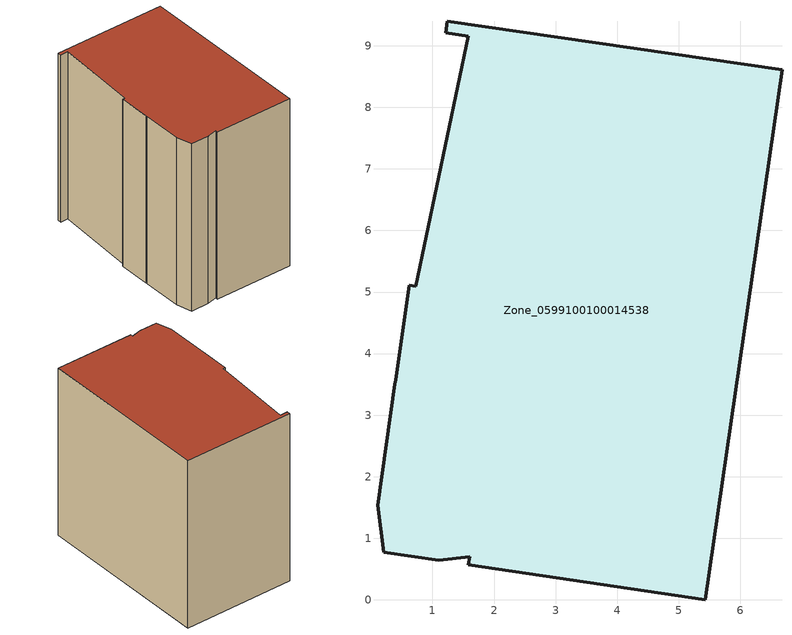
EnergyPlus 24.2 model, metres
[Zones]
Zone_0599100100014538
 floor ground (C_G): 0.73,5.09 1.58,9.16 1.22,9.21 1.24,9.4 6.68,8.61 5.43,0 1.58,0.57 1.6,0.7 1.1,0.64 0.21,0.77 0.11,1.54 0.39,3.5 0.41,3.57 0.62,5.11 z0
 wall outside (C_F): 5.43,0 6.68,8.61 1.24,9.4 1.22,9.21 1.58,9.16 0.73,5.09 0.62,5.11 0.41,3.57 0.39,3.5 0.11,1.54 0.21,0.77 1.1,0.64 1.6,0.7 1.58,0.57 5.43,0 z0:8.56
 roof outside (C_R): 1.58,9.16 0.73,5.09 0.62,5.11 0.41,3.57 0.39,3.5 0.11,1.54 0.21,0.77 1.1,0.64 1.6,0.7 1.58,0.57 5.43,0 6.68,8.61 1.24,9.4 1.22,9.21 z8.56
[BUILDING]
Pand.0599100100014538: North Axis=0; Terrain=City; Loads Convergence Tolerance Value=0.04; Temperature Convergence Tolerance Value=0.4; Solar Distribution=FullExterior; Maximum Number of Warmup Days=25; Minimum Number of Warmup Days=1
[Site:Location]
Rotterdam.The.Hague.AP_ZH_NLD Design_Conditions: Latitude=51.96; Longitude=4.45; Time Zone=1; Elevation=-4.5
[SITE:GROUNDTEMPERATURE:BUILDINGSURFACE]
18, 18, 18, 18, 18, 18, 18, 18, 18, 18, 18, 18
[MATERIAL] Thermal Absorptance=0.9; Solar Absorptance=0.7; Visible Absorptance=0.7
Name | Roughness | Thickness | Conductivity | Density | Specific Heat
G.TC.2015-2018 | MediumSmooth | 0.15 | 0.0428571 | 540 | 1210
F.TC.2015-2018 | Rough | 0.3 | 0.0666667 | 1920 | 840
R.TC.2015-2018 | MediumRough | 0.2 | 0.0333333 | 1500 | 1000
[CONSTRUCTION]
C_G: G.TC.2015-2018
C_F: F.TC.2015-2018
C_R: R.TC.2015-2018
[ZONE]
Zone_0599100100014538: Type=1; Multiplier=1; Ceiling Height=Autocalculate; Volume=Autocalculate; Floor Area=autocalculate; Part of Total Floor Area=Yes
[ZONEINFILTRATION:DESIGNFLOWRATE]
Infil_Zone_0599100100014538: Zone or ZoneList or Space or SpaceList=Zone_0599100100014538; Schedule=AlwaysOn; Design Flow Rate Calculation Method=Flow/Area; Flow Rate per Floor Area=0.0015; Constant Term Coefficient=1; Temperature Term Coefficient=0; Velocity Term Coefficient=0; Velocity Squared Term Coefficient=0
[HVACTEMPLATE:ZONE:IDEALLOADSAIRSYSTEM]
Zone_0599100100014538: Maximum Heating Supply Air Temperature=50; Minimum Cooling Supply Air Temperature=13; Maximum Heating Supply Air Humidity Ratio=0.0156; Minimum Cooling Supply Air Humidity Ratio=0.0077; Heating Limit=NoLimit; Cooling Limit=NoLimit; Dehumidification Control Type=ConstantSensibleHeatRatio; Cooling Sensible Heat Ratio=0.7; Dehumidification Setpoint=60; Humidification Control Type=None; Humidification Setpoint=30; Outdoor Air Method=None; Outdoor Air Flow Rate per Person=0.00944; Outdoor Air Flow Rate per Zone Floor Area=0; Outdoor Air Flow Rate per Zone=0; Demand Controlled Ventilation Type=None; Outdoor Air Economizer Type=NoEconomizer; Heat Recovery Type=None; Sensible Heat Recovery Effectiveness=0.7; Latent Heat Recovery Effectiveness=0.65
[ZONECONTROL:THERMOSTAT]
ThermostatControl_Zone_0599100100014538: Zone or ZoneList=Zone_0599100100014538; Control Type Schedule=DualSetpointControlType; Control 1=Thermostat_Zone_0599100100014538; Temperature Difference Between Cutout And Setpoint=0
[THERMOSTATSETPOINT:DUALSETPOINT]
Thermostat_Zone_0599100100014538: Heating Setpoint Temperature Schedule=HeatingSetpoint_Zone_0599100100014538; Cooling Setpoint Temperature Schedule=CoolingSetpoint_Zone_0599100100014538
[SCHEDULE:COMPACT]
HeatingSetpoint_Zone_0599100100014538: Through: 12/31, For: AllDays, Until: 24:00, 21
CoolingSetpoint_Zone_0599100100014538: Through: 12/31, For: AllDays, Until: 24:00, 24
DualSetpointControlType: Through: 12/31, For: AllDays, Until: 24:00, 4
AlwaysOn: Through: 12/31, For: AllDays, Until: 24:00, 1
